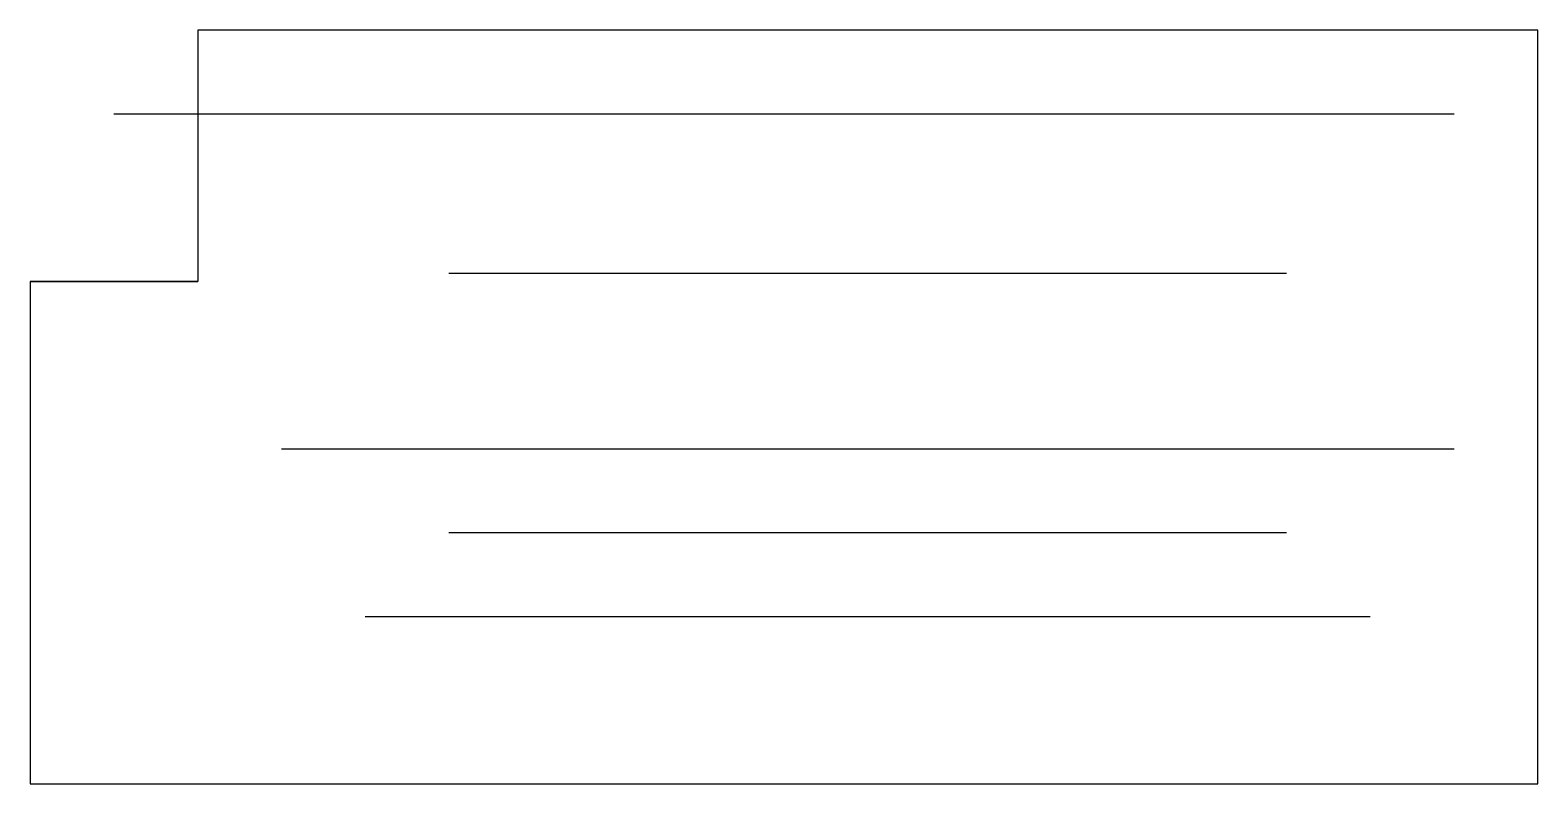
# Model space of a CAD drawing. Header units: millimetres. Extents: x 0 to 180, y 0 to 90.
import ezdxf

# ---------------------------------------------------------------- set-up
doc = ezdxf.new("R2010")
doc.units = ezdxf.units.MM
doc.layers.add('BEND_UP', color=7, linetype='Continuous')
doc.layers.add('FOLD_LINES', color=7, linetype='Continuous')

msp = doc.modelspace()

# ---------------------------------------------------------------- linework, layer by layer
for p, q in [((180, 90), (20, 90)), ((20, 90), (20, 60)), ((180, 0), (180, 90)), ((20, 60), (0, 60)), ((0, 60), (0, 0)), ((50, 61), (150, 61)), ((50, 30), (150, 30)), ((0, 0), (180, 0))]:
    msp.add_line(p, q)
at = {"layer": 'BEND_UP'}
for p, q in [((10, 80), (170, 80)), ((30, 40), (170, 40))]:
    msp.add_line(p, q, dxfattribs=at)
at = {"layer": 'FOLD_LINES'}
for p, q in [((0, 60), (20, 60)), ((40, 20), (160, 20))]:
    msp.add_line(p, q, dxfattribs=at)

doc.saveas('drawing.dxf')
